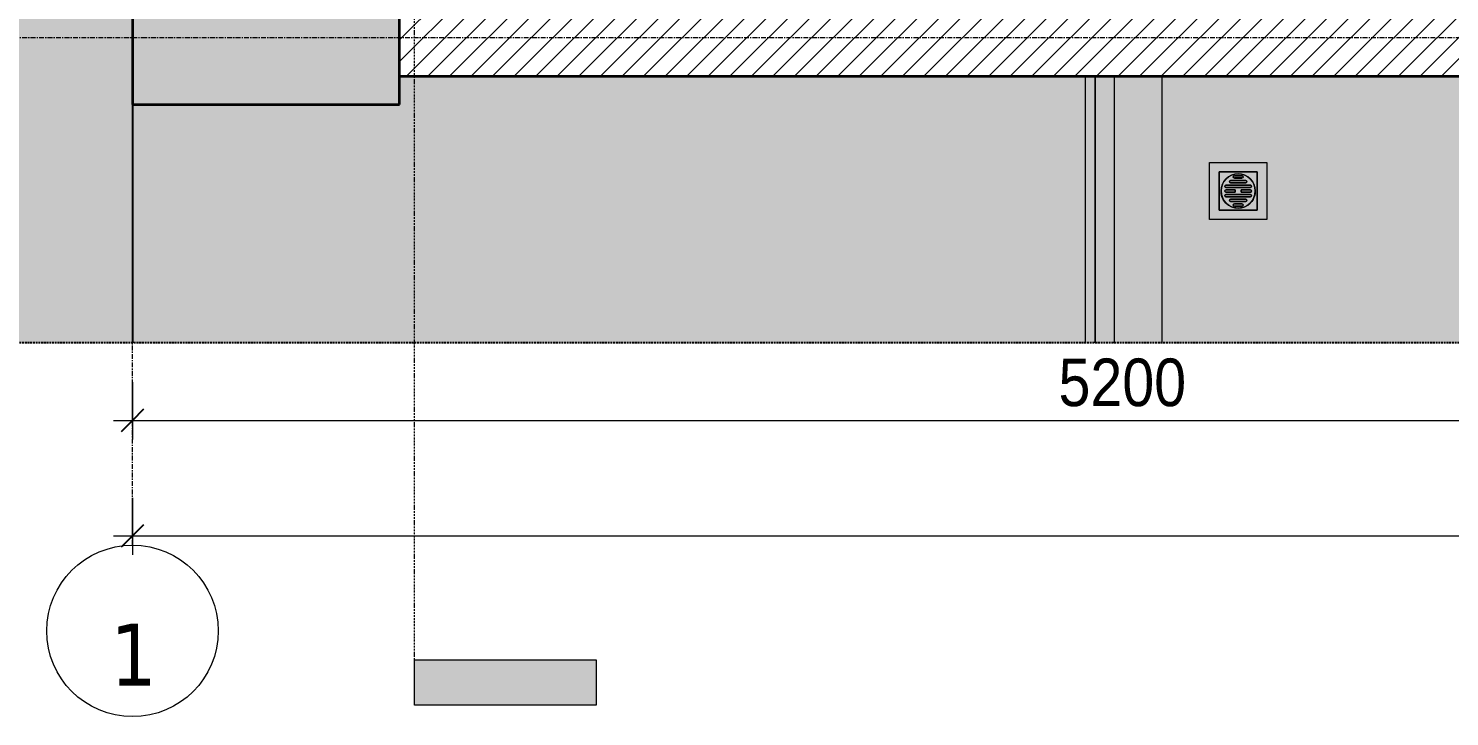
# Model space of a CAD drawing. Header units: millimetres. Extents: x 31444 to 224909, y 392 to 78637.
# Drawn here: x 33380 to 37107, y 59956 to 61762 of the extents above; entities that cross this region are included whole.
import ezdxf

# ---------------------------------------------------------------- set-up
doc = ezdxf.new("R2010")
doc.units = ezdxf.units.MM
for name, pattern in [('Dash - Tight', [4.5, 3, -1.5]), ('Dash Dot 3_16_', [7.9375, 4.7625, -1.5875, 0, -1.5875]), ('Grid Line', [22.225, 12.7, -3.175, 3.175, -3.175]), ('Hidden', [7.14375, 4.7625, -2.38125])]:
    doc.linetypes.add(name, pattern=pattern)
for name, color, linetype, lineweight in [('0-1', 7, 'Continuous', 5), ('A-ANNO-DIMS', 211, 'Continuous', 9), ('A-ANNO-DIMS-50', 211, 'Continuous', 9), ('A-DETL-GENF-3', 92, 'Dash - Tight', 18), ('A-DETL-GENF-4', 9, 'Continuous', 18), ('A-DETL-GENF-5', 92, 'Hidden', 25), ('A-DETL-MEDM', 33, 'Continuous', 35), ('A-DETL-THIN', 151, 'Continuous', 18), ('A-FLOR-4', 9, 'Continuous', 18), ('A-FLOR-HRAL-1', 253, 'Continuous', 18), ('A-FLOR-HRAL-3', 9, 'Continuous', 18), ('A-WALL-5', 9, 'Continuous', 18), ('A-WALL-6', 113, 'Continuous', 35), ('A-WALL-PATT-2', 111, 'Continuous', 18), ('G-ANNO-SYMB', 111, 'Continuous', 9), ('G-ANNO-SYMB-1', 111, 'Dash Dot 3_16_', 18), ('G-IMPT-3', 8, 'Continuous', 25), ('M-EQPM', 50, 'Continuous', 18), ('M-EQPM-1', 253, 'Continuous', 18), ('M-EQPM-3', 9, 'Continuous', 18), ('S-GRID-1', 1, 'Grid Line', 9), ('S-GRID-IDEN', 1, 'Continuous', 9)]:
    doc.layers.add(name, color=color, linetype=linetype, lineweight=lineweight)
doc.layers.add('A-DETL-GENF-2', color=7, linetype='Continuous', lineweight=18, transparency=0.2)
doc.styles.add('Tahoma_B', font='tahomabd.ttf', dxfattribs={"height": 162.5})
doc.styles.add('UTM Avo', font='', dxfattribs={"width": 0.9, "height": 125})
doc.styles.get('UTM Avo').set_extended_font_data('UTM Avo')
doc.dimstyles.new('1_Dim_chi_tiet_2_5', dxfattribs={"dimscale": 304.8, "dimtxt": 124.912619, "dimasz": 0.19685, "dimexe": 0.164042, "dimexo": 0.0625, "dimgap": 0.016404, "dimtad": 1, "dimdec": 0, "dimrnd": 5, "dimzin": 0, "dimdsep": 46, "dimtxsty": 'UTM Avo', "dimblk1": 'OBLIQUE', "dimblk2": 'OBLIQUE', "dimsah": 1, "dimcen": 0.09, "dimdle": 0.164042, "dimazin": 0, "dimtfac": 1, "dimtdec": 4, "dimtix": 1, "dimtmove": 0, "dimatfit": 3, "dimfxl": 0.328084, "dimfxlon": 1, "dimtvp": 1, "dimtolj": 1, "dimtzin": 0, "dimarcsym": 2})

# ---------------------------------------------------------------- blocks, each defined once
blk = doc.blocks.new('NCV_TKTC_KET CAU_rvt-1-TKCS_CĂN HỘ LOẠI 3 - MẶT BẰNG')
at = {"layer": 'A-FLOR-4'}
blk.add_line((33652.6, 61561.9), (33652.6, 60936.9), dxfattribs=at)
blk = doc.blocks.new('THU NUOC - THU NUOC-V10-TKCS_CĂN HỘ LOẠI 3 - MẶT BẰNG')
at = {"layer": 'M-EQPM-3'}
for p, q in [((-66.3, -70.6), (-66.3, 79.4)), ((-66.3, 79.4), (83.7, 79.4)), ((83.7, 79.4), (83.7, -70.6)), ((58.7, 54.4), (-41.3, 54.4)), ((-41.3, 54.4), (-41.3, -45.6)), ((-1.1, 44.5), (18.5, 44.5)), ((18.5, 38.5), (-1.1, 38.5)), ((58.7, -45.6), (58.7, 54.4)), ((-23.3, 19.6), (40.9, 19.6)), ((40.9, 13.6), (-23.3, 13.6)), ((-23.3, 7.2), (0.7, 7.2)), ((0.7, 1.2), (-23.3, 1.2)), ((-11, 32.1), (28.5, 32.1)), ((28.5, 26.1), (-11, 26.1)), ((0.7, 7.2), (0.7, 1.2)), ((16.7, 1.2), (16.7, 7.2)), ((16.7, 7.2), (40.9, 7.2)), ((40.9, 1.2), (16.7, 1.2)), ((-23.3, -4.8), (40.9, -4.8)), ((40.9, -10.8), (-23.3, -10.8)), ((-11, -17.3), (28.5, -17.3)), ((28.5, -23.3), (-11, -23.3)), ((-1.1, -29.6), (18.5, -29.6)), ((18.5, -35.6), (-1.1, -35.6)), ((83.7, -70.6), (-66.3, -70.6)), ((-41.3, -45.6), (58.7, -45.6))]:
    blk.add_line(p, q, dxfattribs=at)
for centre, radius, start, end in [((8.7, 4.4), 45, 0, 180), ((8.7, 4.4), 45, 360, 180), ((-1.1, 41.5), 3, 90, 270), ((18.5, 41.5), 3, 270, 90), ((8.7, 4.4), 45, 180, 0), ((8.7, 4.4), 45, 180, 360), ((-23.3, 16.6), 3, 90, 270), ((-23.3, 4.2), 3, 150, 193.8585), ((-23.3, 4.2), 3, 195, 270), ((-23.3, 4.2), 3, 90, 149.9944), ((-11, 29.1), 3, 90, 270), ((28.5, 29.1), 3, 270, 90), ((40.9, 16.6), 3, 45, 90), ((40.9, 16.6), 3, 270, 30), ((40.9, 4.2), 3, 30.0056, 90), ((40.9, 4.2), 3, 270, 30), ((-23.3, -7.8), 3, 90, 270), ((-11, -20.3), 3, 90, 270), ((-1.1, -32.6), 3, 90, 270), ((18.5, -32.6), 3, 270, 90), ((28.5, -20.3), 3, 270, 90), ((40.9, -7.8), 3, 270, 90)]:
    blk.add_arc(centre, radius, start, end, dxfattribs=at)
blk = doc.blocks.new('Top Rail Type - Top Rail_Internal_-1032422-TKCS_CĂN HỘ LOẠI 3 - MẶT BẰNG')
at = {"layer": 'A-FLOR-HRAL-3'}
for p, q in [((13269.1, 52374.6), (13319.1, 52374.6)), ((13269.1, 51676.2), (13269.1, 52374.6)), ((13319.1, 52374.6), (13319.1, 51676.2))]:
    blk.add_line(p, q, dxfattribs=at)
blk = doc.blocks.new('Top Rail Type - Top Rail_Internal_-V11-TKCS_CĂN HỘ LOẠI 3 - MẶT BẰNG')
at = {"layer": 'A-FLOR-HRAL-3'}
for p, q in [((13319.1, 52374.6), (13269.1, 52374.6)), ((13269.1, 52374.6), (13269.1, 51676.2)), ((13319.1, 52374.6), (13319.1, 51676.2))]:
    blk.add_line(p, q, dxfattribs=at)
blk = doc.blocks.new('NCV_TKTC_TANG 1_rvt-1-TKCS_CĂN HỘ LOẠI 3 - MẶT BẰNG')
at = {"layer": 'A-WALL-5'}
for p, q in [((36152.6, 60936.9), (36152.6, 61636.9)), ((36352.6, 61636.9), (36352.6, 60936.9))]:
    blk.add_line(p, q, dxfattribs=at)
at = {"layer": 'A-FLOR-HRAL-1'}
for name in ['Top Rail Type - Top Rail_Internal_-1032422-TKCS_CĂN HỘ LOẠI 3 - MẶT BẰNG', 'Top Rail Type - Top Rail_Internal_-V11-TKCS_CĂN HỘ LOẠI 3 - MẶT BẰNG']:
    blk.add_blockref(name, (22908.5, 9260.7), dxfattribs=at)
at = {"layer": 'M-EQPM-1'}
blk.add_blockref('THU NUOC - THU NUOC-V10-TKCS_CĂN HỘ LOẠI 3 - MẶT BẰNG', (36543.9, 61330.9), dxfattribs=at)
blk = doc.blocks.new('TKTC_XREF_251221_MB TANG 1 - TKTC_XREF_260130_MB TANG 1_dwg_THU NUOC - THU NUOC-444531-TKCS_MB TẦNG 1-4202124-TKCS_CĂN HỘ LOẠI 3 - MẶT BẰNG')
at = {"layer": 'M-EQPM'}
for p, q in [((-23.3, 10.8), (40.9, 10.8)), ((40.9, 4.8), (-23.3, 4.8)), ((-11, 23.3), (28.5, 23.3)), ((28.5, 17.3), (-11, 17.3)), ((-1.1, 35.6), (18.5, 35.6)), ((18.5, 29.6), (-1.1, 29.6)), ((-23.3, -13.6), (40.9, -13.6)), ((40.9, -19.6), (-23.3, -19.6)), ((-11, -26.1), (28.5, -26.1)), ((28.5, -32.1), (-11, -32.1)), ((-1.1, -38.5), (18.5, -38.5)), ((18.5, -44.5), (-1.1, -44.5))]:
    blk.add_line(p, q, dxfattribs=at)
at = {"layer": 'M-EQPM', "flags": 128}
for points in [[(83.7, -79.4), (83.7, 70.6), (-66.3, 70.6), (-66.3, -79.4)], [(58.7, -54.4), (58.7, 45.6), (-41.3, 45.6), (-41.3, -54.4)]]:
    blk.add_lwpolyline(points, close=True, dxfattribs=at)
for points in [[(-23.3, -1.2), (0.7, -1.2), (0.7, -7.2), (-23.3, -7.2)], [(40.9, -7.2), (16.7, -7.2), (16.7, -1.2), (40.9, -1.2)]]:
    blk.add_lwpolyline(points, dxfattribs=at)
at = {"layer": 'M-EQPM'}
for centre, radius, start, end in [((8.7, -4.4), 45, 360, 180), ((8.7, -4.4), 45, 360, 180), ((-23.3, 7.8), 3, 90, 270), ((-11, 20.3), 3, 90, 270), ((-1.1, 32.6), 3, 90, 270), ((18.5, 32.6), 3, 270, 90), ((28.5, 20.3), 3, 270, 90), ((40.9, 7.8), 3, 270, 90), ((8.7, -4.4), 45, 180, 360), ((8.7, -4.4), 45, 180, 360), ((-23.3, -4.2), 3, 180, 270), ((-23.3, -16.6), 3, 90, 270), ((-23.3, -4.2), 3, 90, 162.9093), ((-11, -29.1), 3, 90, 270), ((28.5, -29.1), 3, 270, 90), ((40.9, -4.2), 3, 270, 90), ((40.9, -16.6), 3, 270, 90), ((-1.1, -41.5), 3, 90, 270), ((18.5, -41.5), 3, 270, 90)]:
    blk.add_arc(centre, radius, start, end, dxfattribs=at)
blk = doc.blocks.new('TKTC_XREF_251221_MB TANG 1 - TKTC_XREF_260130_MB TANG 1_dwg-4202109-TKCS_CĂN HỘ LOẠI 3 - MẶT BẰNG')
at = {"layer": 'G-IMPT-3'}
blk.add_line((-169499.1, -339784.7), (-169499.1, -340409.7), dxfattribs=at)
at = {"extrusion": (0, 0, -1), "zscale": -1, "rotation": 180}
blk.add_blockref('TKTC_XREF_251221_MB TANG 1 - TKTC_XREF_260130_MB TANG 1_dwg_THU NUOC - THU NUOC-444531-TKCS_MB TẦNG 1-4202124-TKCS_CĂN HỘ LOẠI 3 - MẶT BẰNG', (166607.8, -340015.8), dxfattribs=at)
blk = doc.blocks.new('TKTC_XREF_251221_MB TANG 1 - TKTC_XREF_251221_MB TANG 1-2038492-TKCS_CĂN HỘ LOẠI 3 - MẶT BẰNG')
blk.add_blockref('TKTC_XREF_251221_MB TANG 1 - TKTC_XREF_260130_MB TANG 1_dwg-4202109-TKCS_CĂN HỘ LOẠI 3 - MẶT BẰNG', (169499.1, 384109.7))
blk = doc.blocks.new('BORDER VIEW - BORDER VIEW-3746483-TKCS_CĂN HỘ LOẠI 3 - MẶT BẰNG')
at = {"layer": 'A-DETL-GENF-5'}
blk.add_line((10123.6, 0), (150, 0), dxfattribs=at)
blk = doc.blocks.new('Grid - M_Grid Head - Circle-353313-TKCS_CĂN HỘ LOẠI 3 - MẶT BẰNG')
at = {"layer": 'S-GRID-IDEN'}
blk.add_circle((0, 0), 4.5, dxfattribs=at)
blk = doc.blocks.new('Section - 3_32_ x 3_8_-4701953-TKCS_CĂN HỘ LOẠI 3 - MẶT BẰNG')
at = {"layer": 'G-ANNO-SYMB'}
blk.add_hatch(color=256, dxfattribs=at).paths.add_polyline_path([(0, 9.525), (0, 0), (-2.38125, 0), (-2.38125, 9.525)])
for p, q in [((0, 9.525), (-2.38125, 9.525)), ((-2.38125, 9.525), (-2.38125, 0)), ((0, 0), (0, 9.525)), ((-2.38125, 0), (0, 0))]:
    blk.add_line(p, q, dxfattribs=at)
blk = doc.blocks.new('DIMBLOCK16-TKCS_CĂN HỘ LOẠI 3 - MẶT BẰNG')
at = {"layer": 'A-ANNO-DIMS-50'}
for p, q in [((33652.6, 60833.2), (33652.6, 60683.2)), ((33652.6, 60733.2), (33652.6, 60833.2)), ((38852.6, 60833.2), (38852.6, 60683.2)), ((38852.6, 60733.2), (38852.6, 60833.2)), ((33602.6, 60733.2), (38852.6, 60733.2))]:
    blk.add_line(p, q, dxfattribs=at)
at = {"layer": 'A-ANNO-DIMS-50', "lineweight": 25}
for p, q in [((33652.6, 60733.2), (33682.6, 60763.2)), ((38852.6, 60733.2), (38882.6, 60763.2)), ((33652.6, 60733.2), (33622.6, 60703.2)), ((38852.6, 60733.2), (38822.6, 60703.2))]:
    blk.add_line(p, q, dxfattribs=at)
at = {"layer": 'A-ANNO-DIMS-50', "color": 0, "insert": (36081.4, 60895.5), "char_height": 125, "width": 410.824, "attachment_point": 1, "line_spacing_factor": 1.110334, "style": 'UTM Avo'}
blk.add_mtext('5200', dxfattribs=at)
blk = doc.blocks.new('_Oblique')
at = {"color": 0, "linetype": 'ByBlock', "lineweight": -2}
blk.add_line((-0.5, -0.5), (0.5, 0.5), dxfattribs=at)
blk = doc.blocks.new('DIMBLOCK18-TKCS_CĂN HỘ LOẠI 3 - MẶT BẰNG')
at = {"layer": 'A-ANNO-DIMS-50'}
for p, q in [((33652.6, 60530), (33652.6, 60380)), ((33652.6, 60430), (33652.6, 60530)), ((42052.6, 60530), (42052.6, 60380)), ((42052.6, 60430), (42052.6, 60530)), ((33602.6, 60430), (42052.6, 60430))]:
    blk.add_line(p, q, dxfattribs=at)
at = {"layer": 'A-ANNO-DIMS-50', "lineweight": 25}
for p, q in [((33652.6, 60430), (33622.6, 60400)), ((33652.6, 60430), (33682.6, 60460)), ((42052.6, 60430), (42022.6, 60400)), ((42052.6, 60430), (42082.6, 60460))]:
    blk.add_line(p, q, dxfattribs=at)
at = {"layer": 'A-ANNO-DIMS-50', "color": 0, "insert": (37681.4, 60592.3), "char_height": 125, "width": 410.824, "attachment_point": 1, "line_spacing_factor": 1.110334, "style": 'UTM Avo'}
blk.add_mtext('8400', dxfattribs=at)

msp = doc.modelspace()

# ---------------------------------------------------------------- hatches: boundary and pattern name
at = {"layer": 'A-DETL-GENF-2'}
h = msp.add_hatch(color=256, dxfattribs=at)
h.paths.add_polyline_path([(42371.8, 60936.9), (43176.1, 60936.9), (43214.9, 60942), (43251.1, 60957), (43282.2, 60980.9), (43306, 61011.9), (43321, 61048.1), (43326.1, 61086.9), (43326.1, 70578.4), (43321, 70617.2), (43306, 70653.4), (43282.2, 70684.5), (43251.1, 70708.3), (43214.9, 70723.3), (43176.1, 70728.4), (33202.6, 70728.4), (33163.7, 70723.3), (33127.6, 70708.3), (33096.5, 70684.5), (33072.7, 70653.4), (33057.7, 70617.2), (33052.6, 70578.4), (33052.6, 61086.9), (33057.7, 61048.1), (33072.7, 61011.9), (33096.5, 60980.9), (33127.6, 60957), (33163.7, 60942), (33202.6, 60936.9), (42202.6, 60936.9)])
h.paths.add_polyline_path([(37494.4, 61495.8), (37481.9, 61497.5), (37470.3, 61502.3), (37460.3, 61509.9), (37452.7, 61519.9), (37447.8, 61531.5), (37446.2, 61544), (37449.4, 61544), (37451.2, 61531.5), (37456.6, 61519.9), (37462.9, 61511.9), (37471.9, 61505), (37482.7, 61500.5), (37494.4, 61499), (37506.8, 61500.9), (37518.4, 61506.2), (37526.2, 61512.2), (37533.3, 61521.5), (37537.8, 61532.3), (37539.4, 61544), (37542.5, 61544), (37540.9, 61531.5), (37536.1, 61519.9), (37528.4, 61509.9), (37516.9, 61501.6), (37506, 61497.4)])
h.paths.add_polyline_path([(38112.6, 61511.9), (37552.6, 61511.9), (37552.6, 61636.9), (34352.6, 61636.9), (34352.6, 61561.9), (33652.6, 61561.9), (33652.6, 68136.9), (36152.5, 68136.9), (36152.5, 69836.9), (34352.6, 69836.9), (34352.6, 69761.9), (33652.6, 69761.9), (33652.6, 70111.9), (34352.6, 70111.9), (34352.6, 70036.9), (37552.6, 70036.9), (37552.7, 70111.9), (38852.6, 70111.9), (38852.7, 70036.9), (42402.6, 70036.9), (42402.6, 65886.9), (42052.6, 65886.9), (42052.5, 61635.3), (41852.6, 61635.3), (41852.6, 61636.9), (38852.6, 61636.9), (38852.6, 61511.9), (38152.6, 61511.9)])
h.paths.add_polyline_path([(34715.7, 70142), (34713.6, 70142), (34715.7, 70157.7), (34721.8, 70172.4), (34731.4, 70185), (34746, 70195.5), (34759.7, 70200.9), (34774.4, 70202.8), (34790.2, 70200.7), (34804.9, 70194.7), (34817.5, 70185), (34827.1, 70172.4), (34833.2, 70157.7), (34835.3, 70142), (34831.3, 70142), (34828.9, 70157.7), (34823.7, 70170.4), (34814.7, 70182.2), (34802.9, 70191.2), (34789.2, 70196.9), (34774.4, 70198.8), (34758.7, 70196.5), (34746, 70191.2), (34734.2, 70182.2), (34725.2, 70170.4), (34719.5, 70156.7), (34717.6, 70142)])
at = {"layer": 'A-DETL-GENF-4'}
h = msp.add_hatch(dxfattribs=at)
h.set_pattern_fill('FP_2', color=256, style=0, pattern_type=2)
h.set_pattern_definition([(50, (0, 0), (364.3679, -31.8783), [38.1, -419.1]), (355, (0, 0), (-70.4859, 382.1133), [30.48, -335.28]), (100.451, (30.36, -2.66), (293.885, 350.2334), [32.38, -356.18]), (46.184, (0, 101.6), (542.1585, -84.0858), [57.15, -628.65]), (96.636, (45.2, 94.6), (474.805, 494.8554), [48.57, -534.27]), (351.184, (0, 101.6), (474.8102, 494.85), [45.72, -502.92]), (21, (50.8, 76.2), (303.2285, -204.5305), [38.1, -419.1]), (326, (50.8, 76.2), (123.6039, 368.376), [30.48, -335.28]), (71.451, (76.07, 59.16), (426.8341, 163.8427), [32.38, -356.18]), (37.5, (0, 0), (6.17665, 169.11015), [3.353, -327.863, 3.353, -337.007, -336.55]), (37.5, (0, 0), (6.17665, 169.11015), [-671.576, 3.353, -333.197]), (7.5, (0, 0), (133.63888, 200.3615), [3.353, -190.703, 3.353, -320.243, -128.27]), (7.5, (0, 0), (133.63888, 200.3615), [-517.652, 3.353, -124.917]), (327.5, (-113.28, 0), (271.18182, -11.45836), [3.353, -123.647, 3.353, -392.887, -525.78]), (327.5, (-113.28, 0), (271.18182, -11.45836), [-523.24, 3.353, -522.427]), (317.5, (-164.08, 0), (296.2585, 50.85285), [3.353, -161.747, 3.353, -259.791, -373.38]), (317.5, (-164.08, 0), (296.2585, 50.85285), [-428.244, 3.353, -370.027]), (45, (0, 0), (-125.7236, 125.7236), []), (45, (0, 190.5), (-125.7236, 125.7236), [])])
h.paths.add_polyline_path([(38364.6, 61511.9), (38852.6, 61512.2), (38852.6, 61961.9), (37552.6, 61961.9), (37552.6, 61511.9), (37816.3, 61511.9)])
h.paths.add_polyline_path([(33652.6, 61561.9), (34352.6, 61562), (34352.6, 61911.9), (33652.6, 61911.9), (33652.6, 61636.9)])
h.paths.add_polyline_path([(41852.6, 61636.9), (42052.6, 61636.9), (42052.6, 61836.9), (41852.6, 61836.9), (41852.6, 61739.5)])
h.paths.add_polyline_path([(36952.6, 64836.9), (37052.6, 64836.9), (37052.6, 65036.9), (36952.6, 65036.9), (36952.6, 64936.9)])
h.paths.add_polyline_path([(40052.6, 64836.9), (40052.6, 65036.9), (39952.6, 65036.9), (39952.6, 64836.9), (40034.3, 64836.9)])
h.paths.add_polyline_path([(38152.6, 64836.9), (38152.6, 65036.9), (38052.6, 65036.9), (38052.6, 64836.9)])
h.paths.add_polyline_path([(33652.6, 64839), (33852.6, 64839), (33852.2, 65036.9), (33652.6, 65036.9), (33652.6, 65035.3)])
h.paths.add_polyline_path([(42037.9, 66736.9), (42052.6, 66736.9), (42052.6, 66936.9), (41852.6, 66936.9), (41852.6, 66736.9)])
h.paths.add_polyline_path([(33652.6, 67936.9), (33852.6, 67936.9), (33852.6, 68136.9), (33652.6, 68136.9), (33652.6, 68036.9)])
h.paths.add_polyline_path([(36952.6, 67936.9), (37052.6, 67936.9), (37052.6, 68136.9), (36952.6, 68136.9), (36952.6, 68036.9)])
h.paths.add_polyline_path([(38152.6, 67942), (38152.6, 68136.9), (38052.6, 68136.9), (38052.6, 67942), (38150.1, 67942)])
h.paths.add_polyline_path([(38052.6, 69761.9), (38852.6, 69761.9), (38852.6, 70111.9), (37552.6, 70111.9), (37552.6, 69761.9)])
h.paths.add_polyline_path([(33988.6, 69761.9), (34352.6, 69761.9), (34352.6, 70111.9), (33652.6, 70111.9), (33652.6, 69761.9)])
h.paths.add_polyline_path([(41852.6, 69836.9), (42052.6, 69836.9), (42052.6, 70036.9), (41852.6, 70036.9), (41852.6, 69836.9)])
at = {"layer": 'A-WALL-PATT-2'}
h = msp.add_hatch(dxfattribs=at)
h.set_pattern_fill('FP_1', color=256, style=0, pattern_type=2)
h.set_pattern_definition([(45, (0, 0), (-28.284271, 28.284271), [])])
h.paths.add_polyline_path([(34357.4, 61636.9), (37552.6, 61636.9), (37552.6, 61836.9), (34352.6, 61836.9), (34352.6, 61636.9)])

# ---------------------------------------------------------------- linework, layer by layer
at = {"layer": 'A-DETL-MEDM'}
for p, q in [((33652.6, 61911.9), (33652.6, 61561.9)), ((33652.6, 61911.9), (33652.6, 61561.9)), ((34352.6, 61561.9), (34352.6, 61911.9)), ((33652.6, 61561.9), (34352.6, 61561.9)), ((33652.6, 61561.9), (34352.6, 61561.9))]:
    msp.add_line(p, q, dxfattribs=at)
at = {"layer": 'A-DETL-THIN'}
msp.add_line((37552.6, 61636.9), (34352.6, 61636.9), dxfattribs=at)
at = {"layer": 'A-WALL-6'}
msp.add_line((34352.6, 61636.9), (37552.6, 61636.9), dxfattribs=at)
at = {"layer": 'G-ANNO-SYMB-1'}
msp.add_line((34392.6, 60104.7), (34392.6, 71564.3), dxfattribs=at)
at = {"layer": 'S-GRID-1'}
for p, q in [((33652.6, 61655.7), (33652.6, 70075.6)), ((33687, 61736.9), (32437, 61736.9)), ((42692.5, 61736.9), (33687, 61736.9)), ((33652.6, 60405.7), (33652.6, 61655.7))]:
    msp.add_line(p, q, dxfattribs=at)

# ---------------------------------------------------------------- block references
at = {"layer": '0-1'}
for name in ['NCV_TKTC_TANG 1_rvt-1-TKCS_CĂN HỘ LOẠI 3 - MẶT BẰNG', 'NCV_TKTC_KET CAU_rvt-1-TKCS_CĂN HỘ LOẠI 3 - MẶT BẰNG']:
    msp.add_blockref(name, (0, 0), dxfattribs=at)
at = {"layer": 'A-DETL-GENF-3'}
msp.add_blockref('BORDER VIEW - BORDER VIEW-3746483-TKCS_CĂN HỘ LOẠI 3 - MẶT BẰNG', (33052.6, 60936.9), dxfattribs=at)
at = {"layer": 'G-ANNO-SYMB', "extrusion": (0, 0, -1), "xscale": 49.99999999999998, "yscale": 49.99999999999998, "zscale": 49.99999999999998, "rotation": 90.00000000000001}
msp.add_blockref('Section - 3_32_ x 3_8_-4701953-TKCS_CĂN HỘ LOẠI 3 - MẶT BẰNG', (-34392.6, 60104.7), dxfattribs=at)
at = {"layer": 'M-EQPM'}
msp.add_blockref('TKTC_XREF_251221_MB TANG 1 - TKTC_XREF_251221_MB TANG 1-2038492-TKCS_CĂN HỘ LOẠI 3 - MẶT BẰNG', (33652.6, 17236.9), dxfattribs=at)
at = {"layer": 'S-GRID-IDEN', "xscale": 49.99999999999998, "yscale": 49.99999999999998, "zscale": 49.99999999999998}
msp.add_blockref('Grid - M_Grid Head - Circle-353313-TKCS_CĂN HỘ LOẠI 3 - MẶT BẰNG', (33652.6, 60180.7), dxfattribs=at)

# ---------------------------------------------------------------- dimensions: what is measured, and where the dimension line sits
at = {"layer": 'A-ANNO-DIMS'}
for base, p1, p2, override, picture, middle in [((38852.6, 60733.2), (33652.6, 60833.2), (38852.6, 60833.2), {"dimpost": '<>', "dimfxl": 5200}, 'DIMBLOCK16-TKCS_CĂN HỘ LOẠI 3 - MẶT BẰNG', (36252.6, 60802.8)), ((42052.6, 60430), (33652.6, 60530), (42052.6, 60530), {"dimpost": '<>', "dimfxl": 8400.071331}, 'DIMBLOCK18-TKCS_CĂN HỘ LOẠI 3 - MẶT BẰNG', (37852.6, 60499.6))]:
    dim = msp.add_linear_dim(base=base, p1=p1, p2=p2, dimstyle='1_Dim_chi_tiet_2_5', override=override, dxfattribs=at)
    dim.commit()
    dim.dimension.update_dxf_attribs({"geometry": picture, "text_midpoint": middle})

# ---------------------------------------------------------------- next in the draw order: texts
at = {"layer": 'S-GRID-IDEN', "insert": (33654.9, 60118.3), "char_height": 162.5, "width": 145.5, "attachment_point": 5, "line_spacing_factor": 0.996129, "style": 'Tahoma_B', "bg_fill": 3, "box_fill_scale": 1.25, "bg_fill_color": 256, "bg_fill_true_color": 13158600, "bg_fill_transparency": 0}
msp.add_mtext('\\pt634.99962,1269.99925,1905.0005,2540.00013,3174.99975,3809.99937,4445.00062,5080.00025,5714.99987,6349.9995,6985.00075,7620.00037,8255,8889.99962,9524.99925,10160.0005,10795.00013,11429.99975,12064.99938,12700.00063,13335.00025,13969.99988,14604.9995,15240.00075,15875.00038,16510,17144.99963,17779.99925,18415.0005,19050.00013,19684.99975,20319.99938;1', dxfattribs=at)

doc.saveas('drawing.dxf')
